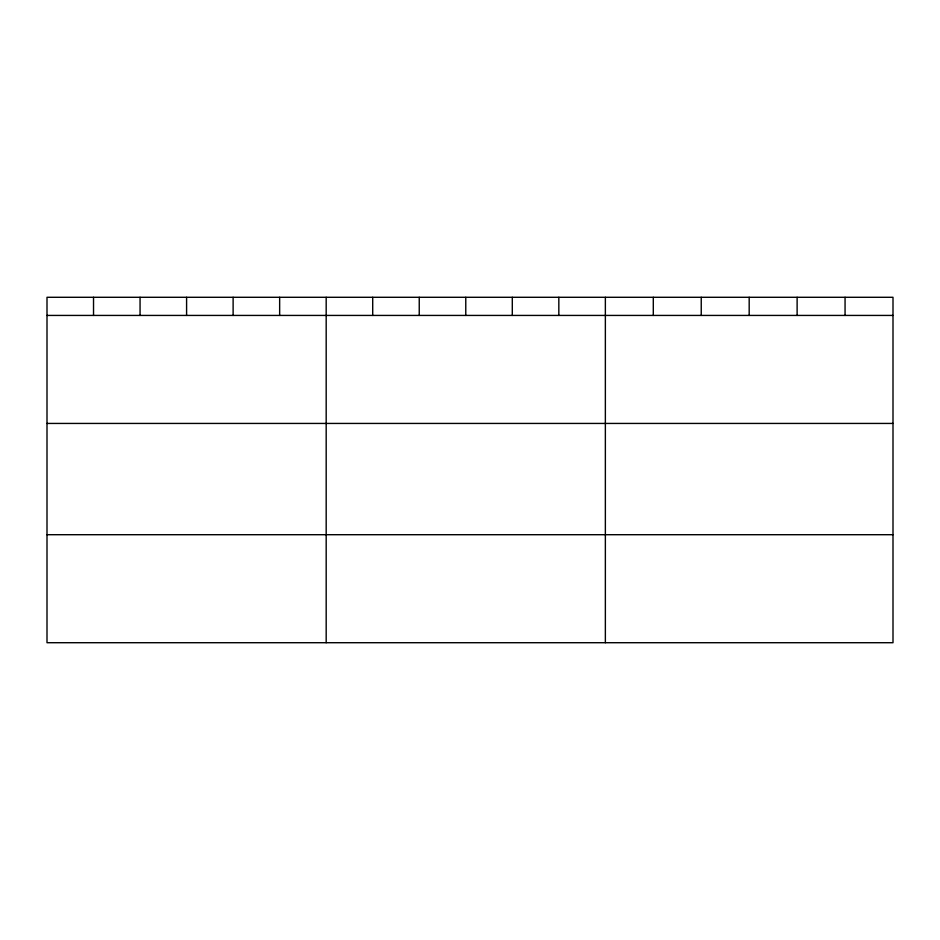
<?xml version="1.0" encoding="UTF-8"?>
<svg xmlns="http://www.w3.org/2000/svg" width="940" height="940" viewBox="0 0 940 940"><rect width="100%" height="100%" fill="white"/><g stroke="black" fill="none" stroke-linecap="round" stroke-linejoin="round"><path stroke-width="1.41" d="M893 423.435L893 297.287L47 297.287L47 642.713L893 642.713L893 423.435L47 423.435M47 315.429L893 315.429M47 534.707L893 534.707M845.06 297.287L845.06 315.429M797.12 297.287L797.12 315.429M749.18 297.287L749.18 315.429M701.24 297.287L701.24 315.429M653.3 297.287L653.3 315.429M605.36 297.287L605.36 642.713M558.83 297.287L558.83 315.429M512.3 297.287L512.3 315.429M465.77 297.287L465.77 315.429M419.24 297.287L419.24 315.429M372.71 297.287L372.71 315.429M326.18 297.287L326.18 642.713M279.65 297.287L279.65 315.429M233.12 297.287L233.12 315.429M186.59 297.287L186.59 315.429M140.06 297.287L140.06 315.429M93.53 297.287L93.53 315.429"/></g></svg>
